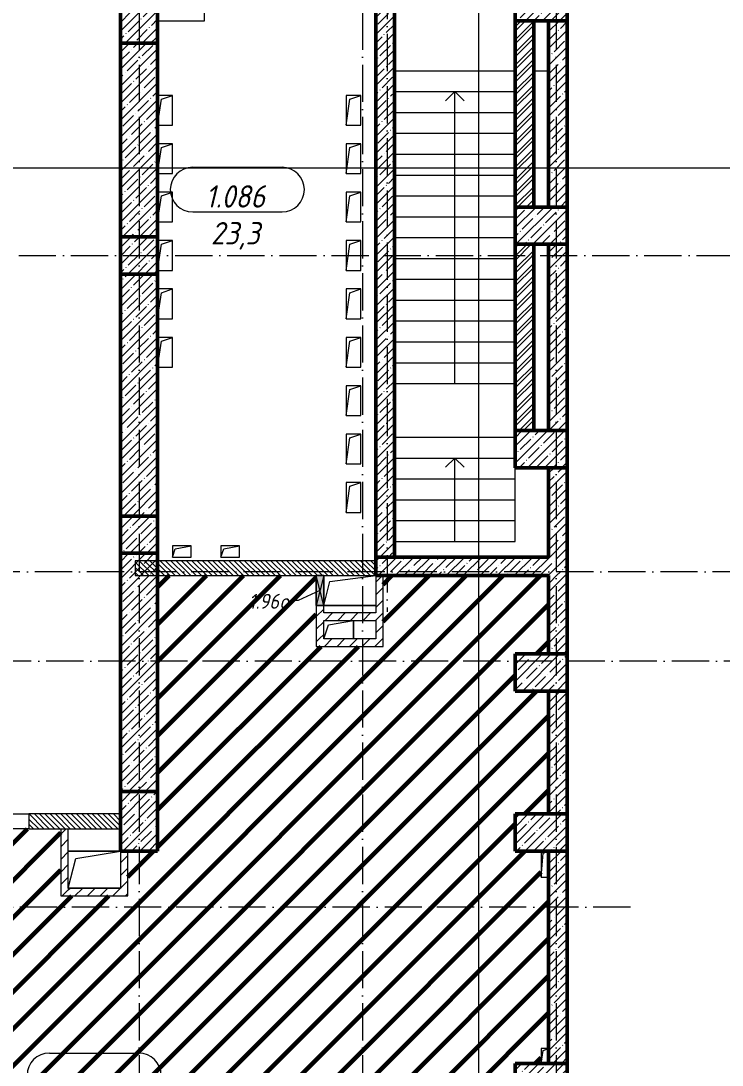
# Model space of a CAD drawing. Header units: millimetres. Extents: x -606178 to 312196, y -19338 to 632709.
# Drawn here: x -409467 to -400051, y 522953 to 536975 of the extents above; entities that cross this region are included whole.
import ezdxf

# ---------------------------------------------------------------- set-up
doc = ezdxf.new("R2010")
doc.units = ezdxf.units.MM
doc.linetypes.add('50_200_ШТРИХ_1Т_ш5_п1_п1_', pattern=[700, 500, -100, 0, -100])
for name, color, linetype, lineweight in [('6.4.1) Окр пт с инж. ПТ2.16', 3, 'Continuous', 60), ('A-DETL-GENF-OTLN', 7, 'Continuous', 9), ('A-FLOR-____-OTLN', 7, 'Continuous', 9), ('A-GENM-____-OTLN', 7, 'Continuous', 9), ('A-GLAZ-____-IDEN', 7, 'Continuous', 9), ('A-GLAZ-____-OTLN', 7, 'Continuous', 9), ('A-WALL-____-MCUT', 7, 'Continuous', 13), ('A-WALL-____-MCUT-2', 7, 'Continuous', 50), ('A-WALL-____-PATT-1', 7, 'Continuous', 9), ('A-WALL-FNSH-MCUT-1', 7, 'Continuous', 9), ('I-WALL-____-OTLN', 7, 'Continuous', 9), ('S-COLS-____-MCUT', 7, 'Continuous', 50), ('S-COLS-____-OTLN', 7, 'Continuous', 9), ('S-GRID-____-OTLN-1', 7, '50_200_ШТРИХ_1Т_ш5_п1_п1_', 9), ('S-STRS-____-OTLN-1', 7, 'Continuous', 9)]:
    doc.layers.add(name, color=color, linetype=linetype, lineweight=lineweight)
doc.layers.add('A-AREA-IDEN-1', color=7, linetype='Continuous', lineweight=9, true_color=0x000000)
doc.layers.add('G-____-____-SYMB-1', color=9, linetype='Continuous', lineweight=9, true_color=0x808080)
doc.styles.add('ISOCPEUR_I', font='isocpeui.ttf', dxfattribs={"width": 0.9, "height": 2.5})
doc.styles.add('ISOCPEUR_I_11', font='isocpeui.ttf', dxfattribs={"width": 0.9, "height": 200})
pattern_1 = [(45, (-425830.77, 451794.26), (-114.04925, 114.04925), []), (45, (-425716.72, 451794.26), (-114.04925, 114.04925), [201.612, -40.322, 3.353, -36.97])]
pattern_2 = [(135, (-425830.77, 451794.26), (-35.35534, -35.35534), [])]
pattern_3 = [(45, (-425830.77, 451794.26), (-85.53659, 85.53659), []), (45, (-425773.75, 451794.26), (-85.53659, 85.53659), [])]
pattern_4 = [(45, (-425830.77, 451794.26), (-84.85281, 84.85281), [])]

# ---------------------------------------------------------------- blocks, each defined once
blk = doc.blocks.new('BSC_Колонна _Прямоугольная - 500х700-25279857-АР1_План отверстий 1 этажа в осях 1-64_Ю-ЯЯ')
at = {"layer": 'S-COLS-____-OTLN'}
h = blk.add_hatch(dxfattribs=at)
h.set_pattern_fill('FP_17', color=256, style=0, pattern_type=2)
h.set_pattern_definition([(315, (-76431.04, 23350), (114.04925, 114.04925), []), (315, (-76431.04, 23235.95), (114.04925, 114.04925), [201.613, -40.323, 3.353, -36.97])])
h.paths.add_polyline_path([(-250, -350), (250, -350), (250, 350), (-250, 350)], flags=0)
at = {"layer": 'S-COLS-____-MCUT'}
for p, q in [((250, 350), (-250, 350)), ((-250, 350), (-250, -350)), ((250, -350), (250, 350)), ((-250, -350), (250, -350))]:
    blk.add_line(p, q, dxfattribs=at)
blk = doc.blocks.new('BSC_Колонна _Прямоугольная - 500х800-V69-АР1_План отверстий 1 этажа в осях 1-64_Ю-ЯЯ')
at = {"layer": 'S-COLS-____-OTLN'}
h = blk.add_hatch(dxfattribs=at)
h.set_pattern_fill('FP_77', color=256, style=0, pattern_type=2)
h.set_pattern_definition([(45, (-17950, -85281.04), (-114.04925, 114.04925), []), (45, (-17835.95, -85281.04), (-114.04925, 114.04925), [201.613, -40.323, 3.353, -36.97])])
h.paths.add_polyline_path([(-250, -400), (250, -400), (250, 400), (-250, 400)], flags=0)
at = {"layer": 'S-COLS-____-MCUT'}
for p, q in [((250, 400), (-250, 400)), ((-250, 400), (-250, -400)), ((250, -400), (250, 400)), ((-250, -400), (250, -400))]:
    blk.add_line(p, q, dxfattribs=at)
blk = doc.blocks.new('BSC_Колонна _Прямоугольная - 500х800-V71-АР1_План отверстий 1 этажа в осях 1-64_Ю-ЯЯ')
at = {"layer": 'S-COLS-____-OTLN'}
h = blk.add_hatch(dxfattribs=at)
h.set_pattern_fill('FP_79', color=256, style=0, pattern_type=2)
h.set_pattern_definition([(45, (-17950, -74431.04), (-114.04925, 114.04925), []), (45, (-17835.95, -74431.04), (-114.04925, 114.04925), [201.613, -40.323, 3.353, -36.97])])
h.paths.add_polyline_path([(-250, -400), (250, -400), (250, 400), (-250, 400)], flags=0)
at = {"layer": 'S-COLS-____-MCUT'}
for p, q in [((250, 400), (-250, 400)), ((-250, 400), (-250, -400)), ((250, -400), (250, 400)), ((-250, -400), (250, -400))]:
    blk.add_line(p, q, dxfattribs=at)
blk = doc.blocks.new('BSC_Колонна _Прямоугольная - 500х700-25976089-АР1_План отверстий 1 этажа в осях 1-64_Ю-ЯЯ')
at = {"layer": 'S-COLS-____-OTLN'}
h = blk.add_hatch(dxfattribs=at)
h.set_pattern_fill('FP_80', color=256, style=0, pattern_type=2)
h.set_pattern_definition([(315, (-74281.04, 23350), (114.04925, 114.04925), []), (315, (-74281.04, 23235.95), (114.04925, 114.04925), [201.613, -40.323, 3.353, -36.97])])
h.paths.add_polyline_path([(-250, -350), (250, -350), (250, 350), (-250, 350)], flags=0)
at = {"layer": 'S-COLS-____-MCUT'}
for p, q in [((250, 350), (-250, 350)), ((-250, 350), (-250, -350)), ((250, -350), (250, 350)), ((-250, -350), (250, -350))]:
    blk.add_line(p, q, dxfattribs=at)
blk = doc.blocks.new('BSC_Колонна _Прямоугольная - 500х700-V72-АР1_План отверстий 1 этажа в осях 1-64_Ю-ЯЯ')
at = {"layer": 'S-COLS-____-OTLN'}
h = blk.add_hatch(dxfattribs=at)
h.set_pattern_fill('FP_81', color=256, style=0, pattern_type=2)
h.set_pattern_definition([(315, (-70931.04, 23350), (114.04925, 114.04925), []), (315, (-70931.04, 23235.95), (114.04925, 114.04925), [201.613, -40.323, 3.353, -36.97])])
h.paths.add_polyline_path([(-250, -350), (250, -350), (250, 350), (-250, 350)], flags=0)
at = {"layer": 'S-COLS-____-MCUT'}
for p, q in [((250, 350), (-250, 350)), ((-250, 350), (-250, -350)), ((250, -350), (250, 350)), ((-250, -350), (250, -350))]:
    blk.add_line(p, q, dxfattribs=at)
blk = doc.blocks.new('BSC_Колонна _Прямоугольная - 500х700-V73-АР1_План отверстий 1 этажа в осях 1-64_Ю-ЯЯ')
at = {"layer": 'S-COLS-____-OTLN'}
h = blk.add_hatch(dxfattribs=at)
h.set_pattern_fill('FP_82', color=256, style=0, pattern_type=2)
h.set_pattern_definition([(315, (-79431.04, 23350), (114.04925, 114.04925), []), (315, (-79431.04, 23235.95), (114.04925, 114.04925), [201.613, -40.323, 3.353, -36.97])])
h.paths.add_polyline_path([(-250, -350), (250, -350), (250, 350), (-250, 350)], flags=0)
at = {"layer": 'S-COLS-____-MCUT'}
for p, q in [((250, 350), (-250, 350)), ((-250, 350), (-250, -350)), ((250, -350), (250, 350)), ((-250, -350), (250, -350))]:
    blk.add_line(p, q, dxfattribs=at)
blk = doc.blocks.new('BSC_Колонна _Прямоугольная - 500х700-V74-АР1_План отверстий 1 этажа в осях 1-64_Ю-ЯЯ')
at = {"layer": 'S-COLS-____-OTLN'}
h = blk.add_hatch(dxfattribs=at)
h.set_pattern_fill('FP_83', color=256, style=0, pattern_type=2)
h.set_pattern_definition([(315, (-82431.04, 23350), (114.04925, 114.04925), []), (315, (-82431.04, 23235.95), (114.04925, 114.04925), [201.613, -40.323, 3.353, -36.97])])
h.paths.add_polyline_path([(-250, -350), (250, -350), (250, 350), (-250, 350)], flags=0)
at = {"layer": 'S-COLS-____-MCUT'}
for p, q in [((250, 350), (-250, 350)), ((-250, 350), (-250, -350)), ((250, -350), (250, 350)), ((-250, -350), (250, -350))]:
    blk.add_line(p, q, dxfattribs=at)
blk = doc.blocks.new('BSC_Колонна _Прямоугольная - 500х500-28077406-АР1_План отверстий 1 этажа в осях 1-64_Ю-ЯЯ')
at = {"layer": 'S-COLS-____-OTLN'}
h = blk.add_hatch(dxfattribs=at)
h.set_pattern_fill('FP_158', color=256, style=0, pattern_type=2)
h.set_pattern_definition([(45, (-17950, -82031.04), (-114.04925, 114.04925), []), (45, (-17835.95, -82031.04), (-114.04925, 114.04925), [201.613, -40.323, 3.353, -36.97])])
h.paths.add_polyline_path([(-250, -250), (250, -250), (250, 250), (-250, 250)], flags=0)
at = {"layer": 'S-COLS-____-MCUT'}
for p, q in [((250, 250), (-250, 250)), ((-250, 250), (-250, -250)), ((250, -250), (250, 250)), ((-250, -250), (250, -250))]:
    blk.add_line(p, q, dxfattribs=at)
blk = doc.blocks.new('BSC_Колонна _Прямоугольная - 500х500-V169-АР1_План отверстий 1 этажа в осях 1-64_Ю-ЯЯ')
at = {"layer": 'S-COLS-____-OTLN'}
h = blk.add_hatch(dxfattribs=at)
h.set_pattern_fill('FP_181', color=256, style=0, pattern_type=2)
h.set_pattern_definition([(45, (-17950, -78281.04), (-114.04925, 114.04925), []), (45, (-17835.95, -78281.04), (-114.04925, 114.04925), [201.613, -40.323, 3.353, -36.97])])
h.paths.add_polyline_path([(-250, -250), (250, -250), (250, 250), (-250, 250)], flags=0)
at = {"layer": 'S-COLS-____-MCUT'}
for p, q in [((250, 250), (-250, 250)), ((-250, 250), (-250, -250)), ((250, -250), (250, 250)), ((-250, -250), (250, -250))]:
    blk.add_line(p, q, dxfattribs=at)
blk = doc.blocks.new('AR_Отверстие прямоугольное _в плите_ - AR_Отверстие прямоугольное _в плите_-30229371-АР1_План отверстий 1 этажа в осях 1-64_Ю-ЯЯ')
at = {"layer": 'A-GENM-____-OTLN'}
for p, q in [((100, 200), (-100, 200)), ((-100, 200), (-100, -200)), ((-100, -200), (-50, 150)), ((-50, 150), (100, 200)), ((100, -200), (100, 200)), ((-100, -200), (100, -200))]:
    blk.add_line(p, q, dxfattribs=at)
blk = doc.blocks.new('AR_Отверстие прямоугольное _в плите_ - AR_Отверстие прямоугольное _в плите_-V176-АР1_План отверстий 1 этажа в осях 1-64_Ю-ЯЯ')
at = {"layer": 'A-GENM-____-OTLN'}
for p, q in [((100, 200), (-100, 200)), ((-100, -200), (-50, 150)), ((-50, 150), (100, 200)), ((100, -200), (100, 200)), ((-100, -200), (100, -200))]:
    blk.add_line(p, q, dxfattribs=at)
blk = doc.blocks.new('AR_Отверстие прямоугольное _в плите_ - AR_Отверстие прямоугольное _в плите_-30229425-АР1_План отверстий 1 этажа в осях 1-64_Ю-ЯЯ')
at = {"layer": 'A-GENM-____-OTLN'}
for p, q in [((125, 75), (-125, 75)), ((-125, 75), (-125, -75)), ((-125, -75), (-88, 37)), ((-88, 37), (125, 75)), ((125, -75), (125, 75)), ((-125, -75), (125, -75))]:
    blk.add_line(p, q, dxfattribs=at)
blk = doc.blocks.new('AR_Отверстие прямоугольное _в плите_ - AR_Отверстие прямоугольное _в плите_-30511962-АР1_План отверстий 1 этажа в осях 1-64_Ю-ЯЯ')
at = {"layer": 'A-GENM-____-OTLN'}
for p, q in [((-50, 175), (-50, -175)), ((-50, -175), (-25, 150)), ((-25, 150), (50, 175)), ((-50, -175), (50, -175))]:
    blk.add_line(p, q, dxfattribs=at)
blk = doc.blocks.new('AR_Отверстие прямоугольное _в плите_ - AR_Отверстие прямоугольное _в плите_-V221-АР1_План отверстий 1 этажа в осях 1-64_Ю-ЯЯ')
at = {"layer": 'A-GENM-____-OTLN'}
for p, q in [((50, 100), (-50, 100)), ((-50, 100), (-50, -100)), ((-50, -100), (-25, 75)), ((-25, 75), (50, 100))]:
    blk.add_line(p, q, dxfattribs=at)
blk = doc.blocks.new('AR_Отверстие прямоугольное _в плите_ - AR_Отверстие прямоугольное _в плите_-V234-АР1_План отверстий 1 этажа в осях 1-64_Ю-ЯЯ')
at = {"layer": 'A-GENM-____-OTLN'}
for p, q in [((350, 250), (-350, 250)), ((-350, -250), (-250, 150)), ((-250, 150), (350, 250)), ((-350, -250), (350, -250))]:
    blk.add_line(p, q, dxfattribs=at)
blk = doc.blocks.new('AR_Отверстие прямоугольное _в плите_ - AR_Отверстие прямоугольное _в плите_-V248-АР1_План отверстий 1 этажа в осях 1-64_Ю-ЯЯ')
at = {"layer": 'A-GENM-____-OTLN'}
for p, q in [((-200, -125), (-137, 63)), ((-137, 63), (200, 125)), ((200, -125), (200, 125))]:
    blk.add_line(p, q, dxfattribs=at)
blk = doc.blocks.new('AR_Отверстие прямоугольное _в плите_ - AR_Отверстие прямоугольное _в плите_-V249-АР1_План отверстий 1 этажа в осях 1-64_Ю-ЯЯ')
at = {"layer": 'A-GENM-____-OTLN'}
for p, q in [((-270, 120), (350, 200)), ((-350, -200), (-270, 120)), ((-350, -200), (350, -200))]:
    blk.add_line(p, q, dxfattribs=at)
blk = doc.blocks.new('AR_Отверстие прямоугольное _в стене__БезПР - AR_Отверстие прямоугольное _в стене__БезПР-36663912-АР1_План отверстий 1 этажа в осях 1-64_Ю-ЯЯ')
at = {"layer": 'A-GLAZ-____-OTLN'}
blk.add_hatch(color=256, dxfattribs=at).paths.add_polyline_path([(200, -50), (200, 50), (-200, 50), (-200, -50)], flags=0)
at = {"layer": 'A-DETL-GENF-OTLN'}
for p, q in [((-200, -50), (-200, 50)), ((-200, 50), (200, 50)), ((200, 50), (-200, -50)), ((-200, 50), (200, -50)), ((200, 50), (-200, 50)), ((-200, 50), (-200, -50)), ((200, 50), (200, -50)), ((200, -50), (200, 50)), ((200, -50), (-200, -50)), ((-200, -50), (200, -50))]:
    blk.add_line(p, q, dxfattribs=at)
at = {"layer": 'A-GLAZ-____-OTLN'}
blk.add_line((200, 50), (-200, 50), dxfattribs=at)
blk = doc.blocks.new('AAR_СКБ_Марка_помещения_1_5 ммп - Номер _ Площадь-27962135-АИ_План этажа_Стены_1')
at = {"layer": 'A-AREA-IDEN-1'}
for p, q in [((-2.987, 3), (3.013, 3)), ((-2.987, 0), (3.013, 0))]:
    blk.add_line(p, q, dxfattribs=at)
for centre, start, end in [((-2.987, 1.5), 90, 270), ((3.013, 1.5), 270, 90)]:
    blk.add_arc(centre, 1.5, start, end, dxfattribs=at)

msp = doc.modelspace()

# ---------------------------------------------------------------- hatches: boundary and pattern name
at = {"layer": '6.4.1) Окр пт с инж. ПТ2.16'}
h = msp.add_hatch(dxfattribs=at)
h.set_pattern_fill('ANSI31', color=256, scale=111)
h.paths.add_polyline_path([(-402380.7712, 522275.3011), (-402480.7712, 522275.3011), (-402480.7712, 522475.3011), (-402830.7712, 522475.3011), (-402830.7712, 522975.3011), (-402480.7712, 522975.3011), (-402480.7712, 523175.3011), (-402380.7712, 523175.3011), (-402380.7712, 525475.3011), (-402480.7712, 525475.3011), (-402480.7712, 525825.3011), (-402830.7712, 525825.3011), (-402830.7712, 526325.3011), (-402380.7712, 526325.3011), (-402380.7712, 527975.3011), (-402830.7712, 527975.3011), (-402830.7712, 528475.3011), (-402380.7712, 528475.3011), (-402380.7712, 529525.3011), (-404600.7712, 529525.3011), (-404600.7712, 528575.3011), (-405500.7712, 528575.3011), (-405500.7712, 529125.3011), (-405500.7712, 529525.3011), (-407630.7712, 529525.3011), (-407630.7712, 526625.3011), (-407630.7712, 525825.3011), (-408030.7712, 525825.3011), (-408030.7712, 525225.3011), (-408930.7712, 525225.3011), (-408930.7712, 526125.3011), (-409359.5514, 526125.3011), (-410064.4635, 526125.3011), (-410230.7712, 526125.3011), (-412330.7712, 526125.3011), (-412330.7712, 525825.3011), (-412730.7712, 525825.3011), (-412730.7712, 525225.3011), (-413630.7712, 525225.3011), (-413630.7712, 526125.3011), (-415930.7712, 526125.3011), (-415930.7712, 525825.3011), (-415930.7712, 519475.3011), (-415930.7712, 519175.3011), (-412830.7712, 519175.3011), (-412830.7712, 519475.3011), (-412330.7712, 519475.3011), (-412330.7712, 519175.3011), (-408130.7712, 519175.3011), (-408130.7712, 519475.3011), (-407630.7712, 519475.3011), (-407630.7712, 519175.3011), (-402730.7712, 519175.3011), (-402730.7712, 519575.3011), (-402380.7712, 519575.3011)])
at = {"layer": 'A-WALL-____-PATT-1'}
h = msp.add_hatch(dxfattribs=at)
h.set_pattern_fill('FP_13', color=256, style=0, pattern_type=2)
h.set_pattern_definition(pattern_1)
h.paths.add_polyline_path([(-404700.7712, 529775.3011), (-404450.7712, 529775.3011), (-404450.7712, 537475.3011), (-404700.7712, 537475.3011), (-404700.7712, 530006.4235)], flags=0)
h = msp.add_hatch(dxfattribs=at)
h.set_pattern_fill('FP_3', color=256, style=0, pattern_type=2)
h.set_pattern_definition(pattern_3)
h.paths.add_polyline_path([(-402580.7712, 534475.3011), (-402580.7712, 536975.3011), (-402830.7712, 536975.3011), (-402830.7712, 534475.3011)], flags=0)
h = msp.add_hatch(dxfattribs=at)
h.set_pattern_fill('FP_13', color=256, style=0, pattern_type=2)
h.set_pattern_definition(pattern_1)
h.paths.add_polyline_path([(-402130.7712, 534475.3011), (-402130.7712, 536975.3011), (-402380.7712, 536975.3011), (-402380.7712, 534475.3011)], flags=0)
h = msp.add_hatch(dxfattribs=at)
h.set_pattern_fill('FP_13', color=256, style=0, pattern_type=2)
h.set_pattern_definition(pattern_1)
h.paths.add_polyline_path([(-407630.7712, 534075.3011), (-407630.7712, 536675.3011), (-408130.7712, 536675.3011), (-408130.7712, 534075.3011)], flags=0)
h = msp.add_hatch(dxfattribs=at)
h.set_pattern_fill('FP_3', color=256, style=0, pattern_type=2)
h.set_pattern_definition(pattern_3)
h.paths.add_polyline_path([(-402580.7712, 531475.3011), (-402580.7712, 533975.3011), (-402830.7712, 533975.3011), (-402830.7712, 531475.3011)], flags=0)
h = msp.add_hatch(dxfattribs=at)
h.set_pattern_fill('FP_13', color=256, style=0, pattern_type=2)
h.set_pattern_definition(pattern_1)
h.paths.add_polyline_path([(-402130.7712, 531475.3011), (-402130.7712, 533975.3011), (-402380.7712, 533975.3011), (-402380.7712, 531475.3011)], flags=0)
h = msp.add_hatch(dxfattribs=at)
h.set_pattern_fill('FP_13', color=256, style=0, pattern_type=2)
h.set_pattern_definition(pattern_1)
h.paths.add_polyline_path([(-407630.7712, 530325.3011), (-407630.7712, 533575.3011), (-408130.7712, 533575.3011), (-408130.7712, 530325.3011)], flags=0)
h = msp.add_hatch(dxfattribs=at)
h.set_pattern_fill('FP_13', color=256, style=0, pattern_type=2)
h.set_pattern_definition(pattern_1)
h.paths.add_polyline_path([(-402130.7712, 529775.3011), (-402130.7712, 530975.3011), (-402380.7712, 530975.3011), (-402380.7712, 529775.3011)], flags=0)
h = msp.add_hatch(dxfattribs=at)
h.set_pattern_fill('FP_13', color=256, style=0, pattern_type=2)
h.set_pattern_definition(pattern_1)
h.paths.add_polyline_path([(-407630.7712, 526625.3011), (-407630.7712, 529825.3011), (-408130.7712, 529825.3011), (-408130.7712, 526625.3011)], flags=0)
h = msp.add_hatch(dxfattribs=at)
h.set_pattern_fill('FP_6', color=256, style=0, pattern_type=2)
h.set_pattern_definition(pattern_2)
h.paths.add_polyline_path([(-405400.7712, 529525.3011), (-404700.7712, 529525.3011), (-404700.7712, 529725.3011), (-407930.7712, 529725.3011), (-407930.7712, 529525.3011), (-405500.7712, 529525.3011)], flags=0)
h = msp.add_hatch(dxfattribs=at)
h.set_pattern_fill('FP_13', color=256, style=0, pattern_type=2)
h.set_pattern_definition(pattern_1)
h.paths.add_polyline_path([(-402380.7712, 529525.3011), (-402130.7712, 529525.3011), (-402130.7712, 529775.3011), (-404700.7712, 529775.3011), (-404700.7712, 529525.3011), (-404636.1719, 529525.3011)], flags=0)
h = msp.add_hatch(dxfattribs=at)
h.set_pattern_fill('FP_4', color=256, style=0, pattern_type=2)
h.set_pattern_definition(pattern_4)
h.paths.add_polyline_path([(-404600.7712, 528675.3011), (-404600.7712, 529525.3011), (-404700.7712, 529525.3011), (-404700.7712, 528675.3011), (-404636.1719, 528675.3011)], flags=0)
h = msp.add_hatch(dxfattribs=at)
h.set_pattern_fill('FP_13', color=256, style=0, pattern_type=2)
h.set_pattern_definition(pattern_1)
h.paths.add_polyline_path([(-402130.7712, 528475.3011), (-402130.7712, 529525.3011), (-402380.7712, 529525.3011), (-402380.7712, 528475.3011)], flags=0)
h = msp.add_hatch(dxfattribs=at)
h.set_pattern_fill('FP_4', color=256, style=0, pattern_type=2)
h.set_pattern_definition(pattern_4)
h.paths.add_polyline_path([(-405400.7712, 528675.3011), (-405400.7712, 529125.3011), (-405500.7712, 529125.3011), (-405500.7712, 528675.3011)], flags=0)
h = msp.add_hatch(dxfattribs=at)
h.set_pattern_fill('FP_4', color=256, style=0, pattern_type=2)
h.set_pattern_definition(pattern_4)
h.paths.add_polyline_path([(-404700.7712, 528925.3011), (-404700.7712, 529025.3011), (-405400.7712, 529025.3011), (-405400.7712, 528925.3011)], flags=0)
h = msp.add_hatch(dxfattribs=at)
h.set_pattern_fill('FP_4', color=256, style=0, pattern_type=2)
h.set_pattern_definition(pattern_4)
h.paths.add_polyline_path([(-404600.7712, 528575.3011), (-404600.7712, 528675.3011), (-405500.7712, 528675.3011), (-405500.7712, 528575.3011), (-404636.1719, 528575.3011)], flags=0)
h = msp.add_hatch(dxfattribs=at)
h.set_pattern_fill('FP_13', color=256, style=0, pattern_type=2)
h.set_pattern_definition(pattern_1)
h.paths.add_polyline_path([(-402130.7712, 526325.3011), (-402130.7712, 527975.3011), (-402380.7712, 527975.3011), (-402380.7712, 526325.3011)], flags=0)
h = msp.add_hatch(dxfattribs=at)
h.set_pattern_fill('FP_6', color=256, style=0, pattern_type=2)
h.set_pattern_definition(pattern_2)
h.paths.add_polyline_path([(-408130.7712, 526125.3011), (-408130.7712, 526325.3011), (-409359.5514, 526325.3011), (-409359.5514, 526125.3011), (-408171.1733, 526125.3011)], flags=0)
h = msp.add_hatch(dxfattribs=at)
h.set_pattern_fill('FP_4', color=256, style=0, pattern_type=2)
h.set_pattern_definition(pattern_4)
h.paths.add_polyline_path([(-408830.7712, 525225.3011), (-408830.7712, 526125.3011), (-408930.7712, 526125.3011), (-408930.7712, 525225.3011)], flags=0)
h = msp.add_hatch(dxfattribs=at)
h.set_pattern_fill('FP_4', color=256, style=0, pattern_type=2)
h.set_pattern_definition(pattern_4)
h.paths.add_polyline_path([(-408030.7712, 525325.3011), (-408030.7712, 525825.3011), (-408130.7712, 525825.3011), (-408130.7712, 525325.3011)], flags=0)
h = msp.add_hatch(dxfattribs=at)
h.set_pattern_fill('FP_13', color=256, style=0, pattern_type=2)
h.set_pattern_definition(pattern_1)
h.paths.add_polyline_path([(-402130.7712, 522975.3011), (-402130.7712, 525825.3011), (-402380.7712, 525825.3011), (-402380.7712, 522975.3011)], flags=0)
h = msp.add_hatch(dxfattribs=at)
h.set_pattern_fill('FP_4', color=256, style=0, pattern_type=2)
h.set_pattern_definition(pattern_4)
h.paths.add_polyline_path([(-408830.7712, 525225.3011), (-408030.7712, 525225.3011), (-408030.7712, 525325.3011), (-408830.7712, 525325.3011)], flags=0)
at = {"layer": 'S-COLS-____-OTLN'}
h = msp.add_hatch(dxfattribs=at)
h.set_pattern_fill('FP_13', color=256, style=0, pattern_type=2)
h.set_pattern_definition(pattern_1)
h.paths.add_polyline_path([(-402130.7712, 536975.3011), (-402130.7712, 537475.3011), (-402830.7712, 537475.3011), (-402830.7712, 536975.3011)], flags=0)

# ---------------------------------------------------------------- linework, layer by layer
at = {"layer": 'A-FLOR-____-OTLN'}
for p, q in [((-402580.7712, 536305.3011), (-402380.7712, 536305.3011)), ((-404700.7712, 529125.3011), (-405400.7712, 529125.3011)), ((-405000.7712, 528925.3011), (-405000.7712, 528675.3011)), ((-408830.7712, 525827.3881), (-408130.7712, 525827.3881)), ((-408130.7712, 525327.3881), (-408830.7712, 525327.3881))]:
    msp.add_line(p, q, dxfattribs=at)
at = {"layer": 'A-GLAZ-____-IDEN'}
for p, q in [((-405450.7712, 529325.3011), (-405744.6905, 529193.7521)), ((-405744.6905, 529193.7521), (-405848.0994, 529193.7521))]:
    msp.add_line(p, q, dxfattribs=at)
at = {"layer": 'A-WALL-____-MCUT'}
for p, q in [((-407000.7712, 536975.3011), (-407000.7712, 537219.3011)), ((-407630.7712, 536975.3011), (-407000.7712, 536975.3011)), ((-404700.7712, 529725.3011), (-407930.7712, 529725.3011)), ((-407930.7712, 529725.3011), (-407930.7712, 529525.3011)), ((-407930.7712, 529525.3011), (-405500.7712, 529525.3011)), ((-405400.7712, 529525.3011), (-404700.7712, 529525.3011)), ((-408130.7712, 526325.3011), (-409359.5514, 526325.3011)), ((-409359.5514, 526325.3011), (-409359.5514, 526125.3011)), ((-409359.5514, 526125.3011), (-408130.7712, 526125.3011))]:
    msp.add_line(p, q, dxfattribs=at)
at = {"layer": 'A-WALL-____-MCUT-2'}
for p, q in [((-404700.7712, 537475.3011), (-404700.7712, 529525.3011)), ((-404450.7712, 529775.3011), (-404450.7712, 537475.3011)), ((-402580.7712, 536975.3011), (-402830.7712, 536975.3011)), ((-402830.7712, 536975.3011), (-402830.7712, 534475.3011)), ((-402580.7712, 534475.3011), (-402580.7712, 536975.3011)), ((-402380.7712, 536975.3011), (-402380.7712, 534475.3011)), ((-402130.7712, 536975.3011), (-402380.7712, 536975.3011)), ((-402130.7712, 534475.3011), (-402130.7712, 536975.3011)), ((-408130.7712, 536675.3011), (-408130.7712, 534075.3011)), ((-407630.7712, 534075.3011), (-407630.7712, 536675.3011)), ((-402830.7712, 533975.3011), (-402830.7712, 531475.3011)), ((-402580.7712, 531475.3011), (-402580.7712, 533975.3011)), ((-402380.7712, 533975.3011), (-402380.7712, 531475.3011)), ((-402130.7712, 531475.3011), (-402130.7712, 533975.3011)), ((-408130.7712, 533575.3011), (-408130.7712, 530325.3011)), ((-407630.7712, 530325.3011), (-407630.7712, 533575.3011)), ((-402380.7712, 530975.3011), (-402380.7712, 529775.3011)), ((-402130.7712, 528475.3011), (-402130.7712, 530975.3011)), ((-408130.7712, 529825.3011), (-408130.7712, 526625.3011)), ((-407630.7712, 526625.3011), (-407630.7712, 529825.3011)), ((-404700.7712, 529775.3011), (-402380.7712, 529775.3011)), ((-404700.7712, 529525.3011), (-402380.7712, 529525.3011)), ((-402380.7712, 529525.3011), (-402380.7712, 528475.3011)), ((-402380.7712, 527975.3011), (-402380.7712, 526325.3011)), ((-402130.7712, 526325.3011), (-402130.7712, 527975.3011)), ((-402380.7712, 525825.3011), (-402380.7712, 522975.3011)), ((-402130.7712, 522975.3011), (-402130.7712, 525825.3011))]:
    msp.add_line(p, q, dxfattribs=at)
at = {"layer": 'A-WALL-FNSH-MCUT-1'}
for p, q in [((-404700.7712, 529525.3011), (-404700.7712, 529025.3011)), ((-404600.7712, 528575.3011), (-404600.7712, 529525.3011)), ((-405500.7712, 529125.3011), (-405500.7712, 528575.3011)), ((-405400.7712, 529025.3011), (-405400.7712, 529125.3011)), ((-404700.7712, 529025.3011), (-405400.7712, 529025.3011)), ((-405400.7712, 528675.3011), (-405400.7712, 528925.3011)), ((-405400.7712, 528925.3011), (-404700.7712, 528925.3011)), ((-404700.7712, 528925.3011), (-404700.7712, 528675.3011)), ((-404700.7712, 528675.3011), (-405400.7712, 528675.3011)), ((-405500.7712, 528575.3011), (-404600.7712, 528575.3011)), ((-408930.7712, 526125.3011), (-408930.7712, 525225.3011)), ((-408830.7712, 525325.3011), (-408830.7712, 526125.3011)), ((-408130.7712, 525825.3011), (-408130.7712, 525325.3011)), ((-408030.7712, 525225.3011), (-408030.7712, 525825.3011)), ((-408130.7712, 525325.3011), (-408830.7712, 525325.3011)), ((-408930.7712, 525225.3011), (-408030.7712, 525225.3011))]:
    msp.add_line(p, q, dxfattribs=at)
at = {"layer": 'G-____-____-SYMB-1'}
for p, q in [((-403320.7712, 538990.9112), (-403320.7712, 506715.7844)), ((-430745.3734, 535003.3117), (-321318.4174, 535003.3117))]:
    msp.add_line(p, q, dxfattribs=at)
at = {"layer": 'I-WALL-____-OTLN'}
for p, q in [((-410157.7251, 526325.3011), (-409359.5514, 526325.3011)), ((-409359.5514, 526125.3011), (-410064.4635, 526125.3011))]:
    msp.add_line(p, q, dxfattribs=at)
at = {"layer": 'S-COLS-____-MCUT'}
for p, q in [((-402830.7712, 537475.3011), (-402830.7712, 536975.3011)), ((-402130.7712, 536975.3011), (-402130.7712, 537475.3011)), ((-402830.7712, 536975.3011), (-402130.7712, 536975.3011))]:
    msp.add_line(p, q, dxfattribs=at)
at = {"layer": 'S-GRID-____-OTLN-1'}
for p, q in [((-407880.7712, 542687.1106), (-407880.7712, 504685.847)), ((-404880.7712, 542687.1106), (-404880.7712, 504685.847)), ((-402280.7712, 542687.1106), (-402280.7712, 518469.7429)), ((-404550.7712, 542400.3549), (-404550.7712, 529041.5894)), ((-430499.5414, 533825.3011), (-321756.3646, 533825.3011)), ((-378676.1734, 529575.3011), (-430499.5414, 529575.3011)), ((-393225.7712, 528375.3011), (-430499.5414, 528375.3011)), ((-401280.7712, 525075.3011), (-430499.5414, 525075.3011))]:
    msp.add_line(p, q, dxfattribs=at)
at = {"layer": 'S-STRS-____-OTLN-1'}
for p, q in [((-404450.7712, 536305.3011), (-402830.7935, 536305.3011)), ((-404450.7712, 536025.3011), (-402830.7935, 536025.3011)), ((-404450.7712, 536025.3011), (-402830.7935, 536025.3011)), ((-403640.7935, 536025.3011), (-403765.7935, 535900.3011)), ((-403640.7935, 535745.3011), (-403640.7935, 536025.3011)), ((-403640.7935, 536025.3011), (-403515.7935, 535900.3011)), ((-404450.7712, 535745.3011), (-402830.7935, 535745.3011)), ((-404450.7712, 535745.3011), (-402830.7935, 535745.3011)), ((-403640.7935, 535465.3011), (-403640.7935, 535745.3011)), ((-404450.7712, 535465.3011), (-402830.7935, 535465.3011)), ((-404450.7712, 535465.3011), (-402830.7935, 535465.3011)), ((-403640.7935, 535185.3011), (-403640.7935, 535465.3011)), ((-404450.7712, 535185.3011), (-402830.7935, 535185.3011)), ((-404450.7712, 535185.3011), (-402830.7935, 535185.3011)), ((-403640.7935, 534905.3011), (-403640.7935, 535185.3011)), ((-404450.7712, 534905.3011), (-402830.7935, 534905.3011)), ((-404450.7712, 534905.3011), (-402830.7935, 534905.3011)), ((-403640.7935, 534625.3011), (-403640.7935, 534905.3011)), ((-404450.7712, 534625.3011), (-402830.7935, 534625.3011)), ((-404450.7712, 534625.3011), (-402830.7935, 534625.3011)), ((-403640.7935, 534345.3011), (-403640.7935, 534625.3011)), ((-404450.7712, 534345.3011), (-402830.7935, 534345.3011)), ((-404450.7712, 534345.3011), (-402830.7935, 534345.3011)), ((-403640.7935, 534065.3011), (-403640.7935, 534345.3011)), ((-404450.7712, 534065.3011), (-402830.7935, 534065.3011)), ((-404450.7712, 534065.3011), (-402830.7935, 534065.3011)), ((-403640.7935, 533785.3011), (-403640.7935, 534065.3011)), ((-404450.7712, 533785.3011), (-402830.7935, 533785.3011)), ((-404450.7712, 533785.3011), (-402830.7935, 533785.3011)), ((-403640.7935, 533505.3011), (-403640.7935, 533785.3011)), ((-404450.7712, 533505.3011), (-402830.7935, 533505.3011)), ((-404450.7712, 533505.3011), (-402830.7935, 533505.3011)), ((-403640.7935, 533225.3011), (-403640.7935, 533505.3011)), ((-404450.7712, 533225.3011), (-402830.7935, 533225.3011)), ((-404450.7712, 533225.3011), (-402830.7935, 533225.3011)), ((-403640.7935, 532945.3011), (-403640.7935, 533225.3011)), ((-404450.7712, 532945.3011), (-402830.7935, 532945.3011)), ((-404450.7712, 532945.3011), (-402830.7935, 532945.3011)), ((-403640.7935, 532665.3011), (-403640.7935, 532945.3011)), ((-404450.7712, 532665.3011), (-402830.7935, 532665.3011)), ((-404450.7712, 532665.3011), (-402830.7935, 532665.3011)), ((-403640.7935, 532385.3011), (-403640.7935, 532665.3011)), ((-404450.7712, 532385.3011), (-402830.7935, 532385.3011)), ((-404450.7712, 532385.3011), (-402830.7935, 532385.3011)), ((-403640.7935, 532105.3011), (-403640.7935, 532385.3011)), ((-404450.7712, 532105.3011), (-402830.7935, 532105.3011)), ((-404450.7712, 532105.3011), (-402830.7935, 532105.3011)), ((-404450.7712, 531385.3011), (-402830.7712, 531385.3011)), ((-404450.7712, 531105.3011), (-402830.7712, 531105.3011)), ((-404450.7712, 531105.3011), (-402830.7712, 531105.3011)), ((-403640.7712, 531105.3011), (-403765.7712, 530980.3011)), ((-403640.7712, 530825.3011), (-403640.7712, 531105.3011)), ((-403640.7712, 531105.3011), (-403515.7712, 530980.3011)), ((-402830.7712, 530825.3011), (-402830.7712, 530975.3011)), ((-404450.7712, 530825.3011), (-402830.7712, 530825.3011)), ((-404450.7712, 530825.3011), (-402830.7712, 530825.3011)), ((-403640.7712, 530545.3011), (-403640.7712, 530825.3011)), ((-402830.7712, 530545.3011), (-402830.7712, 530825.3011)), ((-404450.7712, 530545.3011), (-402830.7712, 530545.3011)), ((-404450.7712, 530545.3011), (-402830.7712, 530545.3011)), ((-403640.7712, 530265.3011), (-403640.7712, 530545.3011)), ((-402830.7712, 530265.3011), (-402830.7712, 530545.3011)), ((-404450.7712, 530265.3011), (-402830.7712, 530265.3011)), ((-404450.7712, 530265.3011), (-402830.7712, 530265.3011)), ((-403640.7712, 529985.3011), (-403640.7712, 530265.3011)), ((-402830.7712, 529985.3011), (-402830.7712, 530265.3011)), ((-404450.7712, 529985.3011), (-402830.7712, 529985.3011)), ((-404450.7712, 529985.3011), (-402830.7712, 529985.3011))]:
    msp.add_line(p, q, dxfattribs=at)

# ---------------------------------------------------------------- block references
at = {"layer": 'A-AREA-IDEN-1', "xscale": 199.9999999999999, "yscale": 199.9999999999999, "zscale": 199.9999999999999}
for p in [(-406563.0776, 534409.5295), (-408486.3321, 522514.9)]:
    msp.add_blockref('AAR_СКБ_Марка_помещения_1_5 ммп - Номер _ Площадь-27962135-АИ_План этажа_Стены_1', p, dxfattribs=at)
at = {"layer": 'A-GENM-____-OTLN'}
for name, p in [('AR_Отверстие прямоугольное _в плите_ - AR_Отверстие прямоугольное _в плите_-V176-АР1_План отверстий 1 этажа в осях 1-64_Ю-ЯЯ', (-407530.7712, 535775.3011)), ('AR_Отверстие прямоугольное _в плите_ - AR_Отверстие прямоугольное _в плите_-30229371-АР1_План отверстий 1 этажа в осях 1-64_Ю-ЯЯ', (-405000.7712, 535775.3011)), ('AR_Отверстие прямоугольное _в плите_ - AR_Отверстие прямоугольное _в плите_-V176-АР1_План отверстий 1 этажа в осях 1-64_Ю-ЯЯ', (-407530.7712, 535125.3011)), ('AR_Отверстие прямоугольное _в плите_ - AR_Отверстие прямоугольное _в плите_-30229371-АР1_План отверстий 1 этажа в осях 1-64_Ю-ЯЯ', (-405000.7712, 535125.3011)), ('AR_Отверстие прямоугольное _в плите_ - AR_Отверстие прямоугольное _в плите_-V176-АР1_План отверстий 1 этажа в осях 1-64_Ю-ЯЯ', (-407530.7712, 534475.3011)), ('AR_Отверстие прямоугольное _в плите_ - AR_Отверстие прямоугольное _в плите_-30229371-АР1_План отверстий 1 этажа в осях 1-64_Ю-ЯЯ', (-405000.7712, 534475.3011)), ('AR_Отверстие прямоугольное _в плите_ - AR_Отверстие прямоугольное _в плите_-V176-АР1_План отверстий 1 этажа в осях 1-64_Ю-ЯЯ', (-407530.7712, 533825.3011)), ('AR_Отверстие прямоугольное _в плите_ - AR_Отверстие прямоугольное _в плите_-30229371-АР1_План отверстий 1 этажа в осях 1-64_Ю-ЯЯ', (-405000.7712, 533825.3011)), ('AR_Отверстие прямоугольное _в плите_ - AR_Отверстие прямоугольное _в плите_-V176-АР1_План отверстий 1 этажа в осях 1-64_Ю-ЯЯ', (-407530.7712, 533175.3011)), ('AR_Отверстие прямоугольное _в плите_ - AR_Отверстие прямоугольное _в плите_-30229371-АР1_План отверстий 1 этажа в осях 1-64_Ю-ЯЯ', (-405000.7712, 533175.3011)), ('AR_Отверстие прямоугольное _в плите_ - AR_Отверстие прямоугольное _в плите_-V176-АР1_План отверстий 1 этажа в осях 1-64_Ю-ЯЯ', (-407530.7712, 532525.3011)), ('AR_Отверстие прямоугольное _в плите_ - AR_Отверстие прямоугольное _в плите_-30229371-АР1_План отверстий 1 этажа в осях 1-64_Ю-ЯЯ', (-405000.7712, 532525.3011)), ('AR_Отверстие прямоугольное _в плите_ - AR_Отверстие прямоугольное _в плите_-30229371-АР1_План отверстий 1 этажа в осях 1-64_Ю-ЯЯ', (-405000.7712, 531875.3011)), ('AR_Отверстие прямоугольное _в плите_ - AR_Отверстие прямоугольное _в плите_-30229371-АР1_План отверстий 1 этажа в осях 1-64_Ю-ЯЯ', (-405000.7712, 531225.3011)), ('AR_Отверстие прямоугольное _в плите_ - AR_Отверстие прямоугольное _в плите_-30229371-АР1_План отверстий 1 этажа в осях 1-64_Ю-ЯЯ', (-405000.7712, 530575.3011)), ('AR_Отверстие прямоугольное _в плите_ - AR_Отверстие прямоугольное _в плите_-30229425-АР1_План отверстий 1 этажа в осях 1-64_Ю-ЯЯ', (-407305.7712, 529850.3011)), ('AR_Отверстие прямоугольное _в плите_ - AR_Отверстие прямоугольное _в плите_-30229425-АР1_План отверстий 1 этажа в осях 1-64_Ю-ЯЯ', (-406655.7712, 529850.3011)), ('AR_Отверстие прямоугольное _в плите_ - AR_Отверстие прямоугольное _в плите_-V249-АР1_План отверстий 1 этажа в осях 1-64_Ю-ЯЯ', (-405050.7712, 529325.3011)), ('AR_Отверстие прямоугольное _в плите_ - AR_Отверстие прямоугольное _в плите_-V248-АР1_План отверстий 1 этажа в осях 1-64_Ю-ЯЯ', (-405200.7712, 528800.3011)), ('AR_Отверстие прямоугольное _в плите_ - AR_Отверстие прямоугольное _в плите_-V234-АР1_План отверстий 1 этажа в осях 1-64_Ю-ЯЯ', (-408480.7712, 525577.3881)), ('AR_Отверстие прямоугольное _в плите_ - AR_Отверстие прямоугольное _в плите_-30511962-АР1_План отверстий 1 этажа в осях 1-64_Ю-ЯЯ', (-402430.7712, 525650.3011)), ('AR_Отверстие прямоугольное _в плите_ - AR_Отверстие прямоугольное _в плите_-V221-АР1_План отверстий 1 этажа в осях 1-64_Ю-ЯЯ', (-402430.7712, 523075.3011))]:
    msp.add_blockref(name, p, dxfattribs=at)
at = {"layer": 'A-GLAZ-____-OTLN', "rotation": 270}
msp.add_blockref('AR_Отверстие прямоугольное _в стене__БезПР - AR_Отверстие прямоугольное _в стене__БезПР-36663912-АР1_План отверстий 1 этажа в осях 1-64_Ю-ЯЯ', (-405450.7712, 529325.3011), dxfattribs=at)
at = {"layer": 'S-COLS-____-OTLN'}
for name, p in [('BSC_Колонна _Прямоугольная - 500х800-V69-АР1_План отверстий 1 этажа в осях 1-64_Ю-ЯЯ', (-407880.7712, 537075.3011)), ('BSC_Колонна _Прямоугольная - 500х500-28077406-АР1_План отверстий 1 этажа в осях 1-64_Ю-ЯЯ', (-407880.7712, 533825.3011)), ('BSC_Колонна _Прямоугольная - 500х500-V169-АР1_План отверстий 1 этажа в осях 1-64_Ю-ЯЯ', (-407880.7712, 530075.3011)), ('BSC_Колонна _Прямоугольная - 500х800-V71-АР1_План отверстий 1 этажа в осях 1-64_Ю-ЯЯ', (-407880.7712, 526225.3011))]:
    msp.add_blockref(name, p, dxfattribs=at)
at = {"layer": 'S-COLS-____-OTLN', "rotation": 89.9999999999999}
for name, p in [('BSC_Колонна _Прямоугольная - 500х700-V74-АР1_План отверстий 1 этажа в осях 1-64_Ю-ЯЯ', (-402480.7712, 534225.3011)), ('BSC_Колонна _Прямоугольная - 500х700-V73-АР1_План отверстий 1 этажа в осях 1-64_Ю-ЯЯ', (-402480.7712, 531225.3011)), ('BSC_Колонна _Прямоугольная - 500х700-25279857-АР1_План отверстий 1 этажа в осях 1-64_Ю-ЯЯ', (-402480.7712, 528225.3011)), ('BSC_Колонна _Прямоугольная - 500х700-25976089-АР1_План отверстий 1 этажа в осях 1-64_Ю-ЯЯ', (-402480.7712, 526075.3011)), ('BSC_Колонна _Прямоугольная - 500х700-V72-АР1_План отверстий 1 этажа в осях 1-64_Ю-ЯЯ', (-402480.7712, 522725.3011))]:
    msp.add_blockref(name, p, dxfattribs=at)

# ---------------------------------------------------------------- texts
at = {"layer": 'A-AREA-IDEN-1', "char_height": 300, "attachment_point": 8, "line_spacing_factor": 1.139951, "style": 'ISOCPEUR_I'}
for s, insert, width in [('\\pxqc,t8.46667,16.93333,25.4,33.86667,42.33333,50.8,59.26667,67.73333,76.2,84.66667,93.13333,101.6,110.06667,118.53333,127,135.46667,143.93333,152.4,160.86667,169.33333,177.8,186.26667,194.73333,203.2,211.66667,220.13333,228.6,237.06667,245.53333,254,262.46667,270.93333;{1.086}', (-406588.5066, 534467.8593), 900), ('\\pxqc,t8.46667,16.93333,25.4,33.86667,42.33333,50.8,59.26667,67.73333,76.2,84.66667,93.13333,101.6,110.06667,118.53333,127,135.46667,143.93333,152.4,160.86667,169.33333,177.8,186.26667,194.73333,203.2,211.66667,220.13333,228.6,237.06667,245.53333,254,262.46667,270.93333;{23,3}', (-406587.5066, 533903.9114), 754)]:
    msp.add_mtext(s, dxfattribs=dict(at, insert=insert, width=width))
at = {"layer": 'A-GLAZ-____-IDEN', "char_height": 200, "attachment_point": 1, "style": 'ISOCPEUR_I_11'}
for s, insert, width in [('1.96', (-406407.551, 529281.3667), 505.063125), ('\\fISOCPEUR|b0|i1|c204|p34|;\\W.9;о', (-405990.8323, 529281.3667), 158.734125)]:
    msp.add_mtext(s, dxfattribs=dict(at, insert=insert, width=width))

doc.saveas('drawing.dxf')
